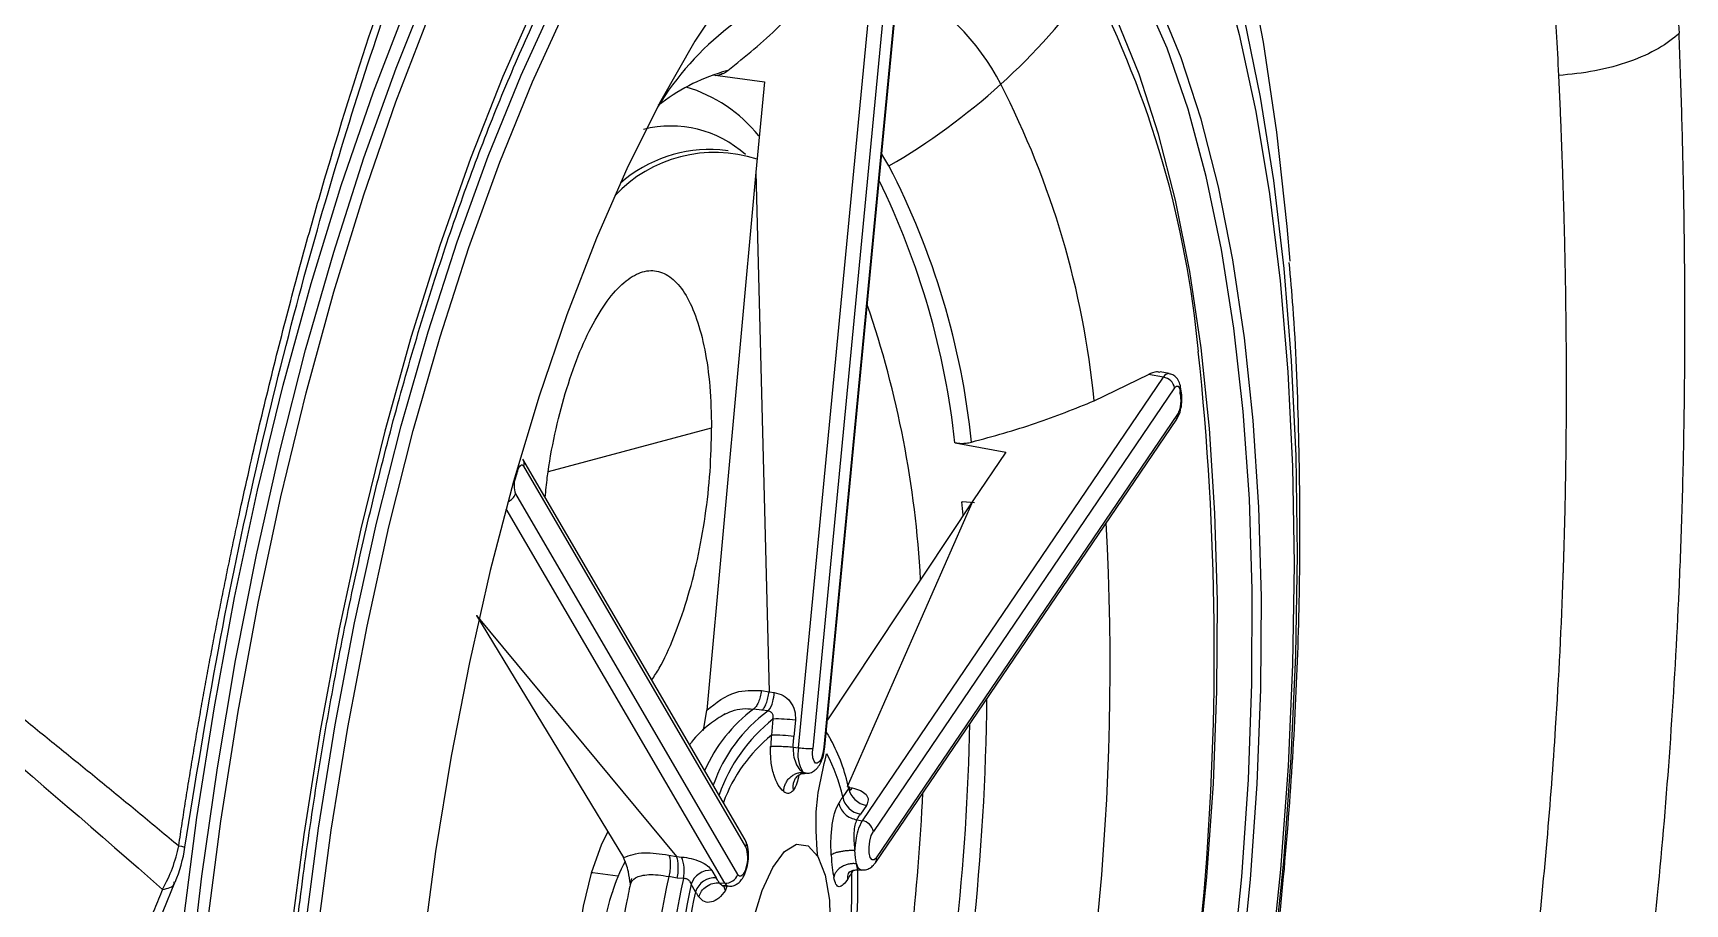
# Model space of a CAD drawing. Extents: x 525 to 613, y 487 to 635.
# Drawn here: x 536.536 to 539.407, y 550.895 to 552.408 of the extents above; entities that cross this region are included whole.
import ezdxf

# ---------------------------------------------------------------- set-up
doc = ezdxf.new("R2010")
doc.units = 0
doc.header["$MEASUREMENT"] = 0
doc.layers.add('1', color=4, linetype='Continuous')
doc.layers.add('STD TEST', color=3, linetype='Continuous')

# ---------------------------------------------------------------- blocks, each defined once
blk = doc.blocks.new('2023 VANGUARD')
at = {"layer": '1', "color": 3, "linetype": 'Continuous', "lineweight": 25}
for p, q in [((-31.0928, -41.5244), (-30.9554, -40.0927)), ((-30.931, -40.094), (-31.0683, -41.5258)), ((-31.0485, -41.5234), (-30.9111, -40.0916)), ((-31.0471, -41.5229), (-30.9098, -40.0912)), ((-31.2417, -40.3553), (-31.1523, -40.3678)), ((-31.237, -40.3568), (-31.2265, -40.354)), ((-31.2158, -40.3482), (-31.2251, -40.3505)), ((-31.1523, -40.3678), (-31.1674, -40.5248)), ((-31.2152, -40.4876), (-31.2298, -40.4858)), ((-30.9359, -40.5137), (-30.9484, -40.4933)), ((-31.1674, -40.5248), (-31.2525, -41.4593)), ((-31.1674, -40.5248), (-31.1443, -41.4272)), ((-30.9821, -41.6512), (-30.4585, -40.8807)), ((-30.579, -40.9217), (-30.4848, -40.8761)), ((-30.4585, -40.8807), (-30.4848, -40.8761)), ((-30.4491, -40.8745), (-30.4643, -40.8716)), ((-30.4393, -40.8993), (-30.9629, -41.6699)), ((-30.4271, -40.9121), (-30.4284, -40.9008)), ((-31.5278, -41.0444), (-31.2441, -40.9686)), ((-30.9594, -41.7242), (-30.4358, -40.9537)), ((-30.9575, -41.7155), (-30.4339, -40.945)), ((-30.8205, -40.9947), (-30.8212, -40.9946)), ((-30.8205, -40.9947), (-30.7328, -41.0109)), ((-31.1856, -41.6843), (-31.5719, -41.0231)), ((-30.7328, -41.0109), (-30.7902, -41.0954)), ((-31.5851, -41.0557), (-31.586, -41.0545)), ((-31.5826, -41.0426), (-31.5816, -41.044)), ((-31.1844, -41.6965), (-31.5706, -41.0354)), ((-31.585, -41.0834), (-31.1988, -41.7445)), ((-31.2213, -41.7596), (-31.6012, -41.1093)), ((-30.7902, -41.0954), (-31.0427, -41.4761)), ((-30.7902, -41.0954), (-31.0086, -41.5926)), ((-30.809, -41.0971), (-30.8083, -41.0972)), ((-30.8068, -41.1204), (-30.809, -41.0971)), ((-30.7873, -41.0991), (-30.8083, -41.0972)), ((-31.653, -41.2945), (-31.6529, -41.2946)), ((-31.6529, -41.2946), (-31.3053, -41.7136)), ((-31.6529, -41.2946), (-31.3973, -41.7153)), ((-31.1575, -41.4251), (-31.1443, -41.4272)), ((-31.1443, -41.4272), (-31.1351, -41.4285)), ((-31.2583, -41.4944), (-31.2525, -41.4593)), ((-31.1567, -41.4594), (-31.1714, -41.4573)), ((-31.146, -41.4606), (-31.1567, -41.4594)), ((-31.1374, -41.4746), (-31.1401, -41.5028)), ((-31.0983, -41.4768), (-31.101, -41.505)), ((-31.1024, -41.5232), (-31.0928, -41.5244)), ((-31.0798, -41.5689), (-31.0851, -41.5673)), ((-31.0058, -41.5947), (-31.0161, -41.6098)), ((-31.0048, -41.5933), (-30.9996, -41.5942)), ((-30.975, -41.6246), (-30.9853, -41.6397)), ((-30.9917, -41.6496), (-30.9821, -41.6512)), ((-31.3186, -41.711), (-31.3053, -41.7136)), ((-31.3053, -41.7136), (-31.2961, -41.7143)), ((-30.9941, -41.7155), (-30.9951, -41.7026)), ((-30.9923, -41.7262), (-30.9941, -41.7155)), ((-31.4505, -41.742), (-31.4534, -41.7419)), ((-31.4068, -41.7476), (-31.4505, -41.742)), ((-31.2437, -41.7375), (-31.2361, -41.7505)), ((-31.0004, -41.742), (-31.0005, -41.7382)), ((-31.0004, -41.742), (-30.9972, -41.7373)), ((-30.9938, -41.7363), (-30.9831, -41.737)), ((-32.3208, -42.1117), (-32.1768, -41.7588)), ((-31.3854, -41.7618), (-31.3855, -41.7622)), ((-31.3038, -41.7508), (-31.3186, -41.7481)), ((-31.2931, -41.7516), (-31.3038, -41.7508)), ((-31.2721, -41.7746), (-31.2797, -41.7616)), ((-31.2309, -41.7589), (-31.2213, -41.7596)), ((-31.2249, -41.7641), (-31.2145, -41.7649)), ((-31.2202, -41.7724), (-31.2169, -41.7647))]:
    blk.add_line(p, q, dxfattribs=at)
at = {"layer": '1', "color": 3, "linetype": 'Continuous', "lineweight": 25, "flags": 128}
for points in [[(-32.1425, -43.3521), (-32.1618, -43.1934), (-32.1759, -43.0276), (-32.1849, -42.8556), (-32.1887, -42.6784), (-32.1873, -42.4969), (-32.1807, -42.3121), (-32.1688, -42.1249), (-32.1519, -41.9364), (-32.1299, -41.7476), (-32.103, -41.5594), (-32.0714, -41.373), (-32.0351, -41.1891), (-31.9945, -41.009), (-31.9496, -40.8334), (-31.9008, -40.6634), (-31.8483, -40.4999), (-31.7924, -40.3437), (-31.7334, -40.1957)], [(-32.1637, -41.8394), (-32.1385, -41.6458), (-32.1083, -41.4535), (-32.0731, -41.2635), (-32.0333, -41.0769), (-31.9889, -40.8948), (-31.9403, -40.7181), (-31.8877, -40.5479), (-31.8314, -40.3851), (-31.7718, -40.2305), (-31.7091, -40.0852), (-31.6438, -39.9498), (-31.5761, -39.8252), (-31.5065, -39.7121), (-31.4353, -39.611), (-31.363, -39.5225), (-31.2899, -39.4472), (-31.2165, -39.3855), (-31.1431, -39.3376), (-31.0703, -39.3039), (-30.9983, -39.2846), (-30.9276, -39.2797)], [(-32.122, -41.8439), (-32.0971, -41.6521), (-32.0671, -41.4615), (-32.0323, -41.2732), (-31.9927, -41.0883), (-31.9488, -40.9078), (-31.9006, -40.7327), (-31.8485, -40.564), (-31.7927, -40.4026), (-31.7336, -40.2495), (-31.6715, -40.1055), (-31.6067, -39.9713), (-31.5396, -39.8478), (-31.4706, -39.7357), (-31.4001, -39.6355), (-31.3284, -39.5478), (-31.256, -39.4732), (-31.1833, -39.412), (-31.1106, -39.3646), (-31.0384, -39.3312), (-30.9671, -39.312), (-30.897, -39.3072)], [(-31.5478, -40.2244), (-31.6069, -40.3583), (-31.6632, -40.501), (-31.7163, -40.6519), (-31.766, -40.8099), (-31.8119, -40.9743), (-31.8538, -41.144), (-31.8914, -41.318), (-31.9245, -41.4953), (-31.9529, -41.6749), (-31.9764, -41.8558)], [(-30.5368, -39.5563), (-30.5248, -39.5753), (-30.474, -39.6671), (-30.4273, -39.7713), (-30.3848, -39.8872), (-30.3469, -40.0143), (-30.3137, -40.1518), (-30.2855, -40.2989), (-30.2623, -40.4548), (-30.2444, -40.6187), (-30.2393, -40.6789)], [(-31.9511, -41.8452), (-31.9272, -41.6643), (-31.8983, -41.4848), (-31.8646, -41.3077), (-31.8263, -41.1342), (-31.7837, -40.9653), (-31.7369, -40.8021), (-31.6864, -40.6455), (-31.6324, -40.4965), (-31.5753, -40.3561), (-31.5153, -40.225), (-31.453, -40.1042), (-31.3885, -39.9943), (-31.3224, -39.8961), (-31.2551, -39.81), (-31.1869, -39.7367), (-31.1212, -39.6789)], [(-30.6128, -39.6911), (-30.5905, -39.7132), (-30.5369, -39.7779), (-30.4868, -39.8556), (-30.4405, -39.9458), (-30.3982, -40.0479), (-30.3603, -40.1614), (-30.3269, -40.2854), (-30.2983, -40.4193), (-30.2746, -40.5622), (-30.256, -40.7132), (-30.2426, -40.8715), (-30.2345, -41.036), (-30.2317, -41.2057), (-30.2343, -41.3796), (-30.2422, -41.5567), (-30.2554, -41.7358), (-30.2738, -41.9158)], [(-31.929, -41.8476), (-31.9052, -41.6678), (-31.8764, -41.4894), (-31.8429, -41.3134), (-31.8049, -41.1409), (-31.7625, -40.9731), (-31.7161, -40.8108), (-31.6659, -40.6552), (-31.6122, -40.5071), (-31.5554, -40.3675), (-31.4958, -40.2373), (-31.4338, -40.1172), (-31.3697, -40.0079), (-31.304, -39.9103), (-31.2371, -39.8248), (-31.1872, -39.7698)], [(-30.2679, -41.9025), (-30.2497, -41.7215), (-30.2366, -41.5415), (-30.2286, -41.3635), (-30.2259, -41.1885), (-30.2284, -41.0176), (-30.2362, -40.8518), (-30.2492, -40.692), (-30.2672, -40.5392), (-30.2903, -40.3943), (-30.3182, -40.2581), (-30.3509, -40.1314), (-30.3881, -40.0149), (-30.4295, -39.9095), (-30.471, -39.8231)], [(-30.7975, -39.9256), (-30.8361, -39.9259), (-30.8978, -39.9381), (-30.9606, -39.9643), (-31.0239, -40.0045), (-31.0872, -40.0583), (-31.1502, -40.1253), (-31.2124, -40.2051), (-31.2733, -40.2971), (-31.3324, -40.4006), (-31.3895, -40.5149), (-31.4439, -40.6391), (-31.4955, -40.7724), (-31.5437, -40.9138), (-31.5882, -41.0622), (-31.6288, -41.2167), (-31.665, -41.3761), (-31.6968, -41.5392), (-31.7238, -41.7049), (-31.7458, -41.8719)], [(-30.3243, -41.9204), (-30.3074, -41.7531), (-30.2958, -41.5869), (-30.2895, -41.423), (-30.2885, -41.2624), (-30.293, -41.1064), (-30.3027, -40.9561), (-30.3178, -40.8125), (-30.338, -40.6768), (-30.3633, -40.5499), (-30.3933, -40.4326), (-30.428, -40.3259), (-30.4671, -40.2305), (-30.5103, -40.1471), (-30.5573, -40.0764), (-30.6076, -40.0187), (-30.6611, -39.9745), (-30.7173, -39.9442), (-30.757, -39.9316)], [(-30.3398, -41.9189), (-30.3227, -41.7488), (-30.311, -41.5799), (-30.3049, -41.4133), (-30.3044, -41.2504), (-30.3095, -41.0923), (-30.3202, -40.9403), (-30.3363, -40.7955), (-30.3578, -40.659), (-30.3845, -40.5319), (-30.4161, -40.415), (-30.4526, -40.3093), (-30.4935, -40.2156), (-30.5386, -40.1345), (-30.5875, -40.0668), (-30.6398, -40.0128), (-30.6953, -39.9731), (-30.7533, -39.9479), (-30.8136, -39.9374)], [(-30.7483, -43.239), (-30.695, -43.1176), (-30.6447, -42.9873), (-30.5975, -42.8491), (-30.554, -42.704), (-30.5143, -42.5531), (-30.4789, -42.3973), (-30.4478, -42.2379), (-30.4215, -42.0759), (-30.3999, -41.9126), (-30.3834, -41.7492), (-30.372, -41.5867), (-30.3658, -41.4264), (-30.3649, -41.2695), (-30.3692, -41.117), (-30.3787, -40.97), (-30.3934, -40.8297), (-30.4132, -40.697), (-30.4379, -40.5729), (-30.4672, -40.4583), (-30.5012, -40.354), (-30.5393, -40.2607)], [(-30.4393, -40.8993), (-30.4378, -40.8975), (-30.4363, -40.8964), (-30.4348, -40.8961), (-30.4334, -40.8966), (-30.4321, -40.8978), (-30.4311, -40.8998), (-30.4303, -40.9024), (-30.4297, -40.9056)], [(-31.5816, -41.044), (-31.5804, -41.0407), (-31.5791, -41.0378), (-31.5776, -41.0356), (-31.5761, -41.034), (-31.5746, -41.0332), (-31.5732, -41.0331), (-31.5718, -41.0339), (-31.5706, -41.0354)], [(-31.0455, -41.4971), (-31.0415, -41.5028), (-31.0367, -41.5106)], [(-31.0511, -41.5371), (-31.0538, -41.5441), (-31.057, -41.5491), (-31.0604, -41.5515), (-31.0635, -41.551), (-31.0661, -41.5477), (-31.0679, -41.542), (-31.0686, -41.5344), (-31.0683, -41.5258)], [(-31.0485, -41.5234), (-31.0475, -41.5232), (-31.0471, -41.5229)], [(-31.4244, -41.6703), (-31.4352, -41.6921), (-31.4535, -41.7423), (-31.4675, -41.7999), (-31.4763, -41.8609), (-31.4792, -41.9211), (-31.476, -41.9766), (-31.467, -42.0235), (-31.4528, -42.0586), (-31.4438, -42.0712)], [(-30.9575, -41.7155), (-30.9615, -41.7194), (-30.9653, -41.7191), (-30.9683, -41.7149), (-30.9701, -41.7073), (-30.9704, -41.6974), (-30.9691, -41.6869), (-30.9665, -41.6772), (-30.9629, -41.6699)], [(-31.1636, -42.0595), (-31.1763, -42.0271), (-31.1838, -41.9833), (-31.1854, -41.9317), (-31.181, -41.8764), (-31.1711, -41.8218), (-31.1563, -41.7726), (-31.1378, -41.7325), (-31.1173, -41.7049), (-31.0963, -41.692), (-31.0765, -41.6948), (-31.0596, -41.7132)], [(-31.0596, -41.7132), (-31.0469, -41.7456), (-31.0394, -41.7894), (-31.0378, -41.841), (-31.0422, -41.8963), (-31.0521, -41.9508), (-31.0669, -42.0001), (-31.0853, -42.0402), (-31.1059, -42.0678), (-31.1269, -42.0807), (-31.1466, -42.0778), (-31.1636, -42.0595)], [(-31.1843, -41.733), (-31.1858, -41.7375), (-31.1876, -41.7412), (-31.1895, -41.7442), (-31.1915, -41.7463), (-31.1935, -41.7474), (-31.1954, -41.7475), (-31.1972, -41.7465), (-31.1988, -41.7445)]]:
    blk.add_lwpolyline(points, dxfattribs=at)
at = {"layer": '1', "color": 3, "linetype": 'Continuous', "lineweight": 25}
for centre, radius, start, end in [((-30.8877, -40.6895), 0.5294, 107.7814, 148.336), ((-31.0869, -40.5459), 0.3867, 26.7461, 64.4174), ((-31.4773, -39.5569), 1.0979, 312.0771, 324.4512), ((-32.1442, -40.9952), 1.7533, 5.2083, 27.1445), ((-31.1289, -40.6712), 0.3348, 106.697, 128.3745), ((-31.3625, -40.6236), 0.2579, 38.9394, 73.2827), ((-31.5146, -39.5168), 1.1527, 300.1375, 312.1159), ((-32.0991, -41.0722), 1.5275, 5.6543, 27.2872), ((-31.3147, -40.6378), 0.1934, 47.9814, 104.2722), ((-31.2384, -40.7288), 0.2386, 72.1182, 136.8713), ((-31.2466, -40.7232), 0.238, 85.9467, 130.9348), ((-32.1336, -41.1337), 1.3487, 5.966, 27.3678), ((-32.1869, -41.142), 1.3736, 6.1624, 26.0454), ((-32.6449, -41.3265), 1.7665, 3.0615, 18.8831), ((-35.277, -41.3573), 4.9066, 344.1196, 6.0989), ((-30.4493, -40.8844), 0.00993, 88.3525, 157.8831), ((-30.4623, -40.9038), 0.0234, 10.9204, 80.7826), ((-30.4351, -40.9015), 0.00674, 323.2779, 5.6928), ((-33.6793, -41.2976), 3.2731, 6.6842, 6.8795), ((-30.4585, -40.9293), 0.0292, 327.6476, 344.5376), ((-30.4816, -40.9218), 0.0535, 343.4036, 5.5893), ((-30.4337, -40.9127), 0.00663, 322.8882, 5.3588), ((-30.4463, -40.9468), 0.0125, 326.4406, 8.2555), ((-31.5853, -41.0306), 0.0154, 342.1176, 29.4327), ((-27.5128, -42.2716), 4.2499, 163.2116, 163.376), ((-31.6058, -41.0765), 0.0219, 291.4941, 341.8019), ((-31.5459, -41.0694), 0.0416, 160.751, 199.6013), ((-35.0537, -41.3823), 4.5023, 345.3653, 3.1641), ((-31.2309, -41.4204), 0.0961, 345.5808, 355.1677), ((-31.168, -41.4393), 0.0306, 315.9679, 350.6064), ((-34.9232, -41.397), 4.1579, 348.1373, 359.4234), ((-31.0076, -41.6745), 0.272, 127.0171, 155.9586), ((-30.9884, -41.6765), 0.2673, 126.126, 160.9702), ((-30.9539, -41.7046), 0.2942, 128.5849, 160.4637), ((-31.1304, -41.7001), 0.2256, 81.8327, 91.792), ((-34.9386, -41.3948), 4.1445, 348.5949, 358.7901), ((-30.9664, -41.7152), 0.2744, 129.2844, 159.5681), ((-31.1331, -41.7283), 0.2256, 81.8328, 91.7918), ((-31.3033, -41.6561), 0.3037, 11.6761, 28.6421), ((-31.0373, -41.5366), 0.0568, 167.5586, 212.7295), ((-31.0727, -41.3848), 0.141, 261.8327, 271.792), ((-31.1204, -41.5167), 0.0722, 343.5965, 354.668), ((-31.2879, -41.6688), 0.2781, 12.2531, 28.7493), ((-30.969, -41.5876), 0.0375, 190.9204, 260.7826), ((-31.0098, -41.5885), 0.0117, 299.53, 330.9112), ((-30.9793, -41.6027), 0.0375, 190.9204, 260.7826), ((-34.6703, -41.4291), 3.7973, 349.6232, 357.3777), ((-30.9262, -41.6867), 0.0662, 147.6476, 164.5376), ((-30.9859, -41.6743), 0.0234, 10.9204, 80.7826), ((-31.199, -41.6918), 0.0154, 342.1175, 29.4386), ((-30.8689, -41.7045), 0.1262, 163.6655, 179.1187), ((-32.4066, -41.6605), 0.25, 337.0503, 351.5171), ((-31.3546, -41.7377), 0.063, 347.2906, 21.8129), ((-31.236, -41.7149), 0.0548, 340.6857, 19.589), ((-30.9699, -41.7173), 0.0125, 326.4182, 8.256), ((-31.1779, -41.8431), 0.2481, 150.8528, 164.3664), ((-31.246, -41.7728), 0.0355, 86.2133, 161.5463), ((-32.0625, -41.7646), 1.0623, 347.8204, 1.2189), ((-32.1288, -41.756), 1.1391, 347.546, 0.9785), ((-30.9795, -41.7247), 0.0129, 186.7848, 253.8526), ((-30.1833, -42.005), 1.164, 167.2462, 181.7931), ((-30.1577, -42.0083), 1.1641, 167.2581, 181.7812), ((-30.1715, -42.0066), 1.1349, 167.5318, 181.5074), ((-31.2384, -41.7858), 0.0355, 86.2133, 161.5449), ((-31.2198, -41.7375), 0.0222, 266.2133, 341.5463), ((-31.213, -41.756), 0.00904, 203.9625, 260.2069), ((-31.0994, -41.8875), 0.3364, 160.6857, 199.589), ((-30.2337, -41.9987), 1.0623, 167.8204, 181.2189)]:
    blk.add_arc(centre, radius, start, end, dxfattribs=at)
for points, knots in [([(-32.1701, -41.6946), (-32.1682, -41.6816), (-32.1643, -41.6556), (-32.1582, -41.6167), (-32.152, -41.578), (-32.1456, -41.5393), (-32.1391, -41.5007), (-32.1324, -41.4623), (-32.1255, -41.4239), (-32.1186, -41.3857), (-32.1114, -41.3475), (-32.1041, -41.3095), (-32.0966, -41.2715), (-32.089, -41.2337), (-32.0813, -41.196), (-32.0734, -41.1583), (-32.0579, -41.0864), (-32.034, -40.9807), (-32.0003, -40.8423), (-31.9645, -40.7052), (-31.914, -40.5246), (-31.8461, -40.304), (-31.7578, -40.0505), (-31.6638, -39.8098), (-31.5643, -39.5827), (-31.4602, -39.3706), (-31.3523, -39.1751), (-31.242, -38.9983), (-31.1297, -38.8405), (-31.0161, -38.7028), (-30.8646, -38.5477), (-30.714, -38.4366), (-30.5681, -38.3724), (-30.426, -38.3392), (-30.2907, -38.3537), (-30.1652, -38.4152), (-30.0466, -38.5075), (-29.9394, -38.6456), (-29.8456, -38.826), (-29.782, -38.9819), (-29.7259, -39.1568), (-29.6854, -39.3173), (-29.6569, -39.4545), (-29.6373, -39.5618), (-29.6197, -39.6733), (-29.6068, -39.7692), (-29.5974, -39.8477), (-29.5909, -39.9073), (-29.5849, -39.9678), (-29.5794, -40.0291), (-29.5744, -40.0913), (-29.57, -40.1543), (-29.566, -40.2181), (-29.5637, -40.2612), (-29.5626, -40.2829)], [0, 0, 0, 0, 0.0042013, 0.0083958, 0.0125837, 0.0167656, 0.0209417, 0.0251125, 0.0292784, 0.0334397, 0.0375969, 0.0417503, 0.0459003, 0.0500474, 0.0541918, 0.0583341, 0.0624746, 0.0779982, 0.0935432, 0.1091304, 0.1247805, 0.1561197, 0.1874109, 0.2185779, 0.2496827, 0.2810664, 0.3123687, 0.3435434, 0.374616, 0.405988, 0.4373286, 0.4995332, 0.5308949, 0.5622554, 0.6244794, 0.6558329, 0.6872027, 0.7494334, 0.7807738, 0.8121505, 0.8432804, 0.8744339, 0.8900595, 0.9057503, 0.9214823, 0.9371843, 0.9450262, 0.9528641, 0.9607015, 0.9685418, 0.9763884, 0.9842446, 0.992114, 1, 1, 1, 1]), ([(-30.7216, -38.5551), (-30.719, -38.5539), (-30.6816, -38.5371), (-30.6128, -38.5259), (-30.5154, -38.5231), (-30.4335, -38.5424), (-30.3641, -38.5733), (-30.3064, -38.6098), (-30.2516, -38.6557), (-30.1994, -38.7109), (-30.1494, -38.7754), (-30.1051, -38.8446), (-30.0657, -38.9166), (-30.04, -38.9704), (-30.0224, -39.0103), (-30.0131, -39.0324), (-30.0037, -39.0554), (-29.9943, -39.0792), (-29.985, -39.1041), (-29.9745, -39.1329), (-29.9639, -39.1635), (-29.9525, -39.1981), (-29.9407, -39.2358), (-29.9271, -39.282), (-29.9118, -39.3375), (-29.8953, -39.4029), (-29.8733, -39.4987), (-29.8495, -39.6195), (-29.8271, -39.7583), (-29.8084, -39.899), (-29.7929, -40.0455), (-29.7802, -40.2013), (-29.7747, -40.3058), (-29.7721, -40.3564)], [0, 0, 0, 0, 0.005085, 0.071912, 0.136903, 0.203897, 0.246838, 0.291161, 0.33686, 0.378675, 0.422684, 0.468883, 0.502398, 0.538804, 0.548816, 0.559027, 0.569435, 0.58004, 0.590843, 0.601844, 0.617056, 0.629117, 0.644146, 0.66214, 0.683097, 0.707013, 0.733883, 0.784622, 0.828948, 0.866877, 0.914039, 0.958411, 1, 1, 1, 1]), ([(-32.1594, -41.6973), (-32.1409, -41.5826), (-32.1053, -41.3612), (-32.0388, -41.0465), (-31.9682, -40.76), (-31.8946, -40.5013), (-31.8208, -40.2708), (-31.7488, -40.0683), (-31.6803, -39.8923), (-31.6103, -39.7268), (-31.541, -39.576), (-31.4752, -39.4441), (-31.4221, -39.345), (-31.3814, -39.2728), (-31.3482, -39.2163), (-31.3147, -39.1614), (-31.2766, -39.1015), (-31.2313, -39.034), (-31.1786, -38.9603), (-31.1169, -38.8806), (-31.0538, -38.8069), (-30.9944, -38.7446), (-30.9425, -38.6957), (-30.8918, -38.6531), (-30.8391, -38.6145), (-30.7847, -38.5808), (-30.7493, -38.5662), (-30.7313, -38.5588)], [0, 0, 0, 0, 0.073011, 0.140875, 0.204201, 0.263392, 0.318042, 0.367726, 0.412741, 0.45326, 0.500451, 0.539697, 0.570633, 0.593358, 0.610381, 0.628226, 0.651204, 0.676179, 0.706322, 0.742614, 0.784082, 0.817627, 0.849415, 0.879535, 0.912754, 0.955457, 1, 1, 1, 1]), ([(-31.9674, -41.856), (-31.9638, -41.8263), (-31.9535, -41.7401), (-31.9329, -41.5978), (-31.9045, -41.4302), (-31.8719, -41.2651), (-31.8354, -41.1033), (-31.7952, -40.9456), (-31.7515, -40.793), (-31.7046, -40.6462), (-31.6547, -40.5061), (-31.6021, -40.3734), (-31.5471, -40.2488), (-31.4901, -40.1331), (-31.4314, -40.0268), (-31.3713, -39.9305), (-31.3104, -39.8447), (-31.249, -39.7699), (-31.1875, -39.7065), (-31.1264, -39.6545), (-31.0663, -39.6145), (-31.0096, -39.5863), (-30.9741, -39.5771), (-30.9575, -39.5728)], [0, 0, 0, 0, 0.025894, 0.07514, 0.124393, 0.173641, 0.222879, 0.272105, 0.321313, 0.3705, 0.419659, 0.468784, 0.517866, 0.566897, 0.615866, 0.664762, 0.713573, 0.762294, 0.810931, 0.859518, 0.908116, 0.956871, 1, 1, 1, 1]), ([(-31.2158, -40.3482), (-31.1854, -40.3235), (-31.1251, -40.2747), (-31.0744, -40.215), (-31.0493, -40.1854)], [0, 0, 0, 0, 0.504755, 1, 1, 1, 1]), ([(-29.9384, -43.5941), (-29.9354, -43.5825), (-29.9293, -43.5594), (-29.9203, -43.5245), (-29.9113, -43.4895), (-29.9024, -43.4544), (-29.8935, -43.4191), (-29.8846, -43.3838), (-29.8759, -43.3483), (-29.8671, -43.3127), (-29.8523, -43.2512), (-29.8239, -43.1313), (-29.7834, -42.9503), (-29.7231, -42.6558), (-29.6653, -42.3212), (-29.6223, -41.9962), (-29.5952, -41.7402), (-29.576, -41.5068), (-29.5637, -41.2905), (-29.5569, -41.1102), (-29.5539, -40.98), (-29.5526, -40.861), (-29.5524, -40.7682), (-29.5528, -40.6877), (-29.5536, -40.6191), (-29.5547, -40.5509), (-29.5562, -40.4831), (-29.558, -40.4159), (-29.5601, -40.349), (-29.5618, -40.3049), (-29.5626, -40.2829)], [0, 0, 0, 0, 0.011183, 0.022358, 0.033525, 0.044686, 0.055842, 0.066993, 0.078141, 0.089287, 0.100432, 0.135623, 0.200594, 0.266002, 0.400926, 0.495861, 0.550281, 0.624842, 0.700647, 0.741565, 0.786102, 0.81807, 0.850019, 0.871373, 0.892739, 0.914122, 0.935533, 0.956978, 0.978464, 1, 1, 1, 1]), ([(-29.5626, -40.2829), (-29.5719, -40.2921), (-29.584, -40.3012), (-29.613, -40.318), (-29.63, -40.3257), (-29.6675, -40.3389), (-29.6879, -40.3443), (-29.7298, -40.3524), (-29.7512, -40.355), (-29.7721, -40.3564)], [0, 0, 0, 0, 0.25, 0.25, 0.5, 0.5, 0.75, 0.75, 1, 1, 1, 1]), ([(-31.2297, -40.3545), (-31.2278, -40.3541), (-31.2228, -40.3529), (-31.2185, -40.35), (-31.2158, -40.3482)], [0, 0, 0, 0, 0.3847796, 1, 1, 1, 1]), ([(-29.7721, -40.3564), (-29.7716, -40.3674), (-29.7706, -40.3893), (-29.7692, -40.4219), (-29.7679, -40.454), (-29.7667, -40.4855), (-29.7656, -40.5164), (-29.7646, -40.5467), (-29.7637, -40.5765), (-29.7628, -40.6057), (-29.7621, -40.6342), (-29.7615, -40.6622), (-29.7609, -40.6896), (-29.7604, -40.7163), (-29.76, -40.7424), (-29.7597, -40.7679), (-29.7594, -40.7927), (-29.7592, -40.8169), (-29.759, -40.8405), (-29.7589, -40.8634), (-29.7589, -40.8856), (-29.7589, -40.9072), (-29.7589, -40.9281), (-29.759, -40.9484), (-29.7591, -40.9679), (-29.7593, -40.9868), (-29.7595, -41.0051), (-29.7597, -41.0226), (-29.7599, -41.0394), (-29.7602, -41.0556), (-29.7605, -41.071), (-29.7607, -41.0858), (-29.761, -41.0999), (-29.7613, -41.1132), (-29.7616, -41.1258), (-29.7619, -41.1378), (-29.7622, -41.149), (-29.7625, -41.1595), (-29.7628, -41.1693), (-29.763, -41.1784), (-29.7633, -41.1867), (-29.7635, -41.1944), (-29.7637, -41.2013), (-29.7639, -41.2074), (-29.7641, -41.2129), (-29.7643, -41.2176), (-29.7644, -41.2216), (-29.7676, -41.3116), (-29.7752, -41.4659), (-29.7922, -41.6904), (-29.8139, -41.9104), (-29.8351, -42.0779), (-29.851, -42.1885), (-29.857, -42.2294), (-29.8635, -42.2718), (-29.8704, -42.3158), (-29.8779, -42.3613), (-29.8858, -42.4084), (-29.8942, -42.4571), (-29.9032, -42.5073), (-29.9128, -42.559), (-29.9229, -42.6123), (-29.9336, -42.6671), (-29.945, -42.7233), (-29.9569, -42.7807), (-29.9695, -42.8394), (-29.9826, -42.8993), (-29.9964, -42.9603), (-30.0108, -43.0225), (-30.0258, -43.0858), (-30.0414, -43.1502), (-30.0577, -43.2156), (-30.0745, -43.2821), (-30.092, -43.3496), (-30.11, -43.4181), (-30.1223, -43.4638), (-30.1285, -43.4868)], [0, 0, 0, 0, 0.01148, 0.0227094, 0.0336905, 0.0444253, 0.0549157, 0.0651635, 0.0751703, 0.0849377, 0.0944671, 0.1037597, 0.1128167, 0.1216391, 0.1302279, 0.138584, 0.1467081, 0.1546009, 0.162263, 0.1696949, 0.1768972, 0.1838701, 0.190614, 0.1971292, 0.2034159, 0.2094742, 0.2153044, 0.2209065, 0.2262805, 0.2314265, 0.2363444, 0.2410343, 0.245496, 0.2497296, 0.2537349, 0.2575121, 0.2610608, 0.264381, 0.2674726, 0.2703353, 0.2729691, 0.2753738, 0.2775493, 0.2794955, 0.2812122, 0.2826994, 0.2839569, 0.2849848, 0.3675931, 0.4281983, 0.492971, 0.57053, 0.5826463, 0.5952569, 0.6083643, 0.6219715, 0.636082, 0.6507, 0.6658303, 0.6814784, 0.697655, 0.7143699, 0.7316084, 0.7493511, 0.7675702, 0.7862553, 0.8054102, 0.8250393, 0.8451482, 0.8657431, 0.8868314, 0.9084213, 0.9305221, 0.9531444, 0.9762994, 1, 1, 1, 1]), ([(-30.2669, -41.9113), (-30.2628, -41.874), (-30.251, -41.7682), (-30.2364, -41.5932), (-30.2251, -41.3863), (-30.2204, -41.1783), (-30.223, -40.9688), (-30.2293, -40.8027), (-30.2378, -40.7075), (-30.2401, -40.6816)], [0, 0, 0, 0, 0.089725, 0.254748, 0.420823, 0.588842, 0.759765, 0.934674, 1, 1, 1, 1]), ([(-31.5332, -41.0892), (-31.5321, -41.0778), (-31.5286, -41.0409), (-31.517, -40.9792), (-31.4989, -40.9075), (-31.4764, -40.8422), (-31.4505, -40.7859), (-31.4222, -40.7417), (-31.3929, -40.7113), (-31.3638, -40.6952), (-31.336, -40.6946), (-31.3103, -40.7086), (-31.2878, -40.7366), (-31.2692, -40.7782), (-31.2552, -40.8319), (-31.2459, -40.8956), (-31.2447, -40.9443), (-31.2441, -40.9686)], [0, 0, 0, 0, 0.030827, 0.099625, 0.168259, 0.238086, 0.308157, 0.378216, 0.448097, 0.51688, 0.585681, 0.653968, 0.722429, 0.790744, 0.85974, 0.929883, 1, 1, 1, 1]), ([(-30.4644, -40.8724), (-30.4665, -40.8719), (-30.4726, -40.8704), (-30.4799, -40.8738), (-30.4848, -40.8761)], [0, 0, 0, 0, 0.332088, 1, 1, 1, 1]), ([(-30.4284, -40.9008), (-30.429, -40.8973), (-30.4303, -40.8905), (-30.4352, -40.8821), (-30.4419, -40.8764), (-30.4468, -40.8753), (-30.449, -40.8748)], [0, 0, 0, 0, 0.302464, 0.592773, 0.824093, 1, 1, 1, 1]), ([(-30.4358, -40.9537), (-30.4341, -40.9507), (-30.4304, -40.9441), (-30.4273, -40.9314), (-30.4264, -40.9199), (-30.427, -40.9136), (-30.4271, -40.9117)], [0, 0, 0, 0, 0.255108, 0.555265, 0.86715, 1, 1, 1, 1]), ([(-30.7922, -40.9935), (-30.7546, -40.9832), (-30.6801, -40.9627), (-30.6125, -40.9353), (-30.579, -40.9217)], [0, 0, 0, 0, 0.5047056, 1, 1, 1, 1]), ([(-31.3479, -41.4064), (-31.3436, -41.4), (-31.3299, -41.3797), (-31.3091, -41.3331), (-31.2866, -41.2694), (-31.268, -41.198), (-31.2544, -41.1221), (-31.2456, -41.0441), (-31.2446, -40.9938), (-31.2441, -40.9686)], [0, 0, 0, 0, 0.072082, 0.225496, 0.379194, 0.533249, 0.687503, 0.843526, 1, 1, 1, 1]), ([(-30.8205, -40.9947), (-30.817, -40.9951), (-30.811, -40.9959), (-30.8012, -40.9954), (-30.7954, -40.9942), (-30.7922, -40.9935)], [0, 0, 0, 0, 0.374289, 0.655892, 1, 1, 1, 1]), ([(-32.8137, -41.1804), (-32.8022, -41.1893), (-32.7793, -41.2069), (-32.7448, -41.2336), (-32.7102, -41.2605), (-32.6756, -41.2874), (-32.641, -41.3146), (-32.6063, -41.3418), (-32.5717, -41.3692), (-32.537, -41.3967), (-32.492, -41.4325), (-32.4365, -41.4769), (-32.3703, -41.5304), (-32.3039, -41.5844), (-32.2373, -41.639), (-32.1925, -41.6761), (-32.1701, -41.6946)], [0, 0, 0, 0, 0.056929, 0.113515, 0.169757, 0.225655, 0.281209, 0.336418, 0.391284, 0.445805, 0.499982, 0.60194, 0.702919, 0.802922, 0.901949, 1, 1, 1, 1]), ([(-31.2525, -41.4593), (-31.2365, -41.4464), (-31.2081, -41.4236), (-31.1728, -41.4247), (-31.1575, -41.4251)], [0, 0, 0, 0, 0.564499, 1, 1, 1, 1]), ([(-31.1575, -41.4251), (-31.158, -41.4288), (-31.1591, -41.4361), (-31.1625, -41.4457), (-31.1667, -41.4536), (-31.1699, -41.456), (-31.1714, -41.4573)], [0, 0, 0, 0, 0.249316, 0.5, 0.750684, 1, 1, 1, 1]), ([(-31.1351, -41.4285), (-31.1298, -41.4298), (-31.1192, -41.4323), (-31.1066, -41.4439), (-31.0985, -41.4595), (-31.0984, -41.471), (-31.0983, -41.4768)], [0, 0, 0, 0, 0.2481323, 0.4969588, 0.74659, 1, 1, 1, 1]), ([(-31.2232, -41.4675), (-31.2185, -41.465), (-31.2081, -41.4596), (-31.1904, -41.4558), (-31.1778, -41.4568), (-31.1714, -41.4573)], [0, 0, 0, 0, 0.294906, 0.643101, 1, 1, 1, 1]), ([(-31.2204, -41.4656), (-31.2296, -41.4714), (-31.2513, -41.4853), (-31.2712, -41.5036), (-31.281, -41.5176), (-31.2821, -41.5191)], [0, 0, 0, 0, 0.395481, 0.934581, 1, 1, 1, 1]), ([(-31.1374, -41.4746), (-31.1371, -41.4728), (-31.1367, -41.4702), (-31.1376, -41.4669), (-31.1386, -41.4648), (-31.1401, -41.4631), (-31.1418, -41.4618), (-31.1438, -41.4609), (-31.1453, -41.4607), (-31.146, -41.4606)], [0, 0, 0, 0, 0.285867, 0.417429, 0.542189, 0.661325, 0.776244, 0.888554, 1, 1, 1, 1]), ([(-31.1401, -41.5028), (-31.1404, -41.5064), (-31.141, -41.5129), (-31.1414, -41.5193), (-31.1415, -41.5222)], [0, 0, 0, 0, 0.560033, 1, 1, 1, 1]), ([(-31.1024, -41.5232), (-31.1022, -41.5198), (-31.1018, -41.5137), (-31.1013, -41.5076), (-31.101, -41.505)], [0, 0, 0, 0, 0.559995, 1, 1, 1, 1]), ([(-31.1188, -41.6005), (-31.1221, -41.5972), (-31.1286, -41.5906), (-31.1363, -41.5717), (-31.1416, -41.5486), (-31.1416, -41.531), (-31.1415, -41.5222)], [0, 0, 0, 0, 0.2426001, 0.4901133, 0.742598, 1, 1, 1, 1]), ([(-31.1415, -41.5222), (-31.1397, -41.522), (-31.136, -41.5217), (-31.1259, -41.5218), (-31.114, -41.5223), (-31.1062, -41.5229), (-31.1024, -41.5232)], [0, 0, 0, 0, 0.24087, 0.5, 0.75913, 1, 1, 1, 1]), ([(-31.1024, -41.5232), (-31.1023, -41.5279), (-31.1021, -41.5378), (-31.0979, -41.5521), (-31.0917, -41.5626), (-31.0869, -41.566), (-31.0851, -41.5673)], [0, 0, 0, 0, 0.234981, 0.49094, 0.806404, 1, 1, 1, 1]), ([(-31.0793, -41.5684), (-31.0777, -41.5685), (-31.0733, -41.5688), (-31.0668, -41.5656), (-31.0603, -41.5601), (-31.0543, -41.5513), (-31.0494, -41.5388), (-31.0479, -41.528), (-31.0471, -41.5229)], [0, 0, 0, 0, 0.07659, 0.210652, 0.345648, 0.514482, 0.771449, 1, 1, 1, 1]), ([(-31.0596, -41.7132), (-31.0618, -41.6838), (-31.0662, -41.625), (-31.0514, -41.565), (-31.0441, -41.5351)], [0, 0, 0, 0, 0.5, 1, 1, 1, 1]), ([(-31.1188, -41.6005), (-31.1187, -41.5985), (-31.1184, -41.5944), (-31.1163, -41.5881), (-31.1131, -41.582), (-31.1085, -41.5765), (-31.103, -41.5721), (-31.097, -41.5691), (-31.0909, -41.5674), (-31.087, -41.5674), (-31.0851, -41.5673)], [0, 0, 0, 0, 0.1148993, 0.238038, 0.3673551, 0.4999983, 0.6326417, 0.7619595, 0.8850994, 1, 1, 1, 1]), ([(-31.0965, -41.575), (-31.0941, -41.573), (-31.0896, -41.5692), (-31.0832, -41.569), (-31.0801, -41.5689)], [0, 0, 0, 0, 0.519574, 1, 1, 1, 1]), ([(-31.1188, -41.6005), (-31.1158, -41.6022), (-31.1096, -41.6054), (-31.1046, -41.6008), (-31.1021, -41.5985)], [0, 0, 0, 0, 0.500604, 1, 1, 1, 1]), ([(-31.0963, -41.5748), (-31.0964, -41.575), (-31.0982, -41.5766), (-31.1003, -41.5805), (-31.1024, -41.5864), (-31.103, -41.5925), (-31.1024, -41.5966), (-31.1021, -41.5985)], [0, 0, 0, 0, 0.025596, 0.284093, 0.536108, 0.776083, 1, 1, 1, 1]), ([(-31.0923, -41.5722), (-31.0934, -41.5771), (-31.0959, -41.5885), (-31.0998, -41.5948), (-31.1021, -41.5985)], [0, 0, 0, 0, 0.4269458, 1, 1, 1, 1]), ([(-31.0058, -41.5947), (-31.0053, -41.5943), (-31.0045, -41.5938), (-31.0047, -41.5928), (-31.0053, -41.5923), (-31.0055, -41.592)], [0, 0, 0, 0, 0.527247, 0.769896, 1, 1, 1, 1]), ([(-31.0042, -41.5986), (-31.0041, -41.5984), (-31.0036, -41.5977), (-31.0044, -41.5948), (-31.005, -41.5926)], [0, 0, 0, 0, 0.236015, 1, 1, 1, 1]), ([(-30.9996, -41.5942), (-30.9945, -41.5955), (-30.9844, -41.598), (-30.9747, -41.6057), (-30.9706, -41.615), (-30.9735, -41.6214), (-30.975, -41.6246)], [0, 0, 0, 0, 0.2481356, 0.4969606, 0.746591, 1, 1, 1, 1]), ([(-31.0363, -41.7111), (-31.0365, -41.7027), (-31.0371, -41.6858), (-31.035, -41.6605), (-31.0308, -41.6372), (-31.0255, -41.6261), (-31.0228, -41.6205)], [0, 0, 0, 0, 0.242602, 0.490116, 0.7426, 1, 1, 1, 1]), ([(-31.0161, -41.6098), (-31.0174, -41.6118), (-31.0197, -41.6154), (-31.0219, -41.6189), (-31.0228, -41.6205)], [0, 0, 0, 0, 0.560033, 1, 1, 1, 1]), ([(-31.0228, -41.6205), (-31.022, -41.6237), (-31.0204, -41.6305), (-31.0129, -41.6397), (-31.0028, -41.6468), (-30.9953, -41.6487), (-30.9917, -41.6496)], [0, 0, 0, 0, 0.24087, 0.5, 0.75913, 1, 1, 1, 1]), ([(-30.9917, -41.6496), (-30.993, -41.6525), (-30.9956, -41.6587), (-30.9972, -41.6731), (-30.9969, -41.6887), (-30.9956, -41.6987), (-30.9951, -41.7026)], [0, 0, 0, 0, 0.234984, 0.49094, 0.806437, 1, 1, 1, 1]), ([(-30.9917, -41.6496), (-30.9905, -41.6477), (-30.9885, -41.6444), (-30.9863, -41.6411), (-30.9853, -41.6397)], [0, 0, 0, 0, 0.559995, 1, 1, 1, 1]), ([(-31.2145, -41.7644), (-31.2133, -41.7646), (-31.2093, -41.7653), (-31.2027, -41.763), (-31.1957, -41.7584), (-31.1896, -41.751), (-31.1845, -41.7403), (-31.1807, -41.7253), (-31.1794, -41.7087), (-31.1808, -41.6948), (-31.1842, -41.6874), (-31.1856, -41.6843)], [0, 0, 0, 0, 0.035455, 0.121763, 0.203129, 0.296775, 0.432767, 0.579428, 0.732067, 0.888294, 1, 1, 1, 1]), ([(-32.1701, -41.6946), (-32.164, -41.6958), (-32.1571, -41.6973), (-32.16, -41.6972), (-32.1603, -41.6972)], [0, 0, 0, 0, 0.891798, 1, 1, 1, 1]), ([(-31.3973, -41.7153), (-31.3866, -41.7113), (-31.3677, -41.7042), (-31.3335, -41.7089), (-31.3186, -41.711)], [0, 0, 0, 0, 0.56425, 1, 1, 1, 1]), ([(-31.3853, -41.7611), (-31.3863, -41.7538), (-31.3888, -41.7354), (-31.3941, -41.7229), (-31.3973, -41.7153)], [0, 0, 0, 0, 0.3960104, 1, 1, 1, 1]), ([(-31.3186, -41.711), (-31.3178, -41.713), (-31.3162, -41.7171), (-31.3156, -41.7267), (-31.3162, -41.7373), (-31.3178, -41.7445), (-31.3186, -41.7481)], [0, 0, 0, 0, 0.249316, 0.5, 0.750684, 1, 1, 1, 1]), ([(-31.2961, -41.7143), (-31.2906, -41.715), (-31.2796, -41.7164), (-31.2634, -41.722), (-31.2502, -41.7294), (-31.2459, -41.7348), (-31.2437, -41.7375)], [0, 0, 0, 0, 0.2481356, 0.4969606, 0.746591, 1, 1, 1, 1]), ([(-31.0363, -41.7111), (-31.0358, -41.7106), (-31.0347, -41.7094), (-31.0315, -41.7078), (-31.027, -41.7061), (-31.0212, -41.7047), (-31.0147, -41.7036), (-31.0079, -41.7028), (-31.0012, -41.7025), (-30.9971, -41.7025), (-30.9951, -41.7026)], [0, 0, 0, 0, 0.1149, 0.238039, 0.367356, 0.499999, 0.632642, 0.76196, 0.885099, 1, 1, 1, 1]), ([(-31.0363, -41.7111), (-31.0357, -41.7187), (-31.0347, -41.7337), (-31.0327, -41.7444), (-31.0317, -41.7497)], [0, 0, 0, 0, 0.5006, 1, 1, 1, 1]), ([(-30.9923, -41.7262), (-30.9943, -41.726), (-30.9985, -41.7256), (-31.0051, -41.7264), (-31.0118, -41.7282), (-31.0181, -41.7313), (-31.0235, -41.7353), (-31.0277, -41.7399), (-31.0305, -41.7448), (-31.0313, -41.7481), (-31.0317, -41.7497)], [0, 0, 0, 0, 0.114902, 0.238042, 0.36736, 0.500003, 0.632646, 0.761963, 0.885101, 1, 1, 1, 1]), ([(-31.0072, -41.7522), (-31.0073, -41.7489), (-31.0075, -41.7441), (-31.0048, -41.7406), (-31.004, -41.7395)], [0, 0, 0, 0, 0.67763, 1, 1, 1, 1]), ([(-31.0072, -41.7522), (-31.0059, -41.7503), (-31.0038, -41.7469), (-31.0014, -41.7434), (-31.0004, -41.742)], [0, 0, 0, 0, 0.559958, 1, 1, 1, 1]), ([(-31.006, -41.7415), (-31.006, -41.7415), (-31.0061, -41.7417), (-31.0055, -41.7411), (-31.0034, -41.7397), (-30.998, -41.7368), (-30.9917, -41.7366), (-30.9886, -41.7366)], [0, 0, 0, 0, 0.021356, 0.204152, 0.373924, 0.692036, 1, 1, 1, 1]), ([(-30.9923, -41.7262), (-30.9921, -41.7283), (-30.9915, -41.7338), (-30.9904, -41.7373), (-30.9891, -41.7365), (-30.9891, -41.7365)], [0, 0, 0, 0, 0.3715362, 0.9704713, 1, 1, 1, 1]), ([(-30.9829, -41.7366), (-30.9807, -41.7367), (-30.9757, -41.7371), (-30.9686, -41.7337), (-30.9631, -41.7292), (-30.9605, -41.7257), (-30.9594, -41.7242)], [0, 0, 0, 0, 0.224072, 0.50929, 0.796293, 1, 1, 1, 1]), ([(-32.1983, -41.7707), (-32.2031, -41.782), (-32.2163, -41.8135), (-32.2414, -41.874), (-32.2698, -41.943), (-32.2975, -42.0118), (-32.3213, -42.0717), (-32.3368, -42.1114), (-32.3446, -42.1312)], [0, 0, 0, 0, 0.093473, 0.260179, 0.499996, 0.666774, 0.833445, 1, 1, 1, 1]), ([(-32.1983, -41.7707), (-32.1891, -41.7687), (-32.1779, -41.7662), (-32.178, -41.7586), (-32.1781, -41.7572)], [0, 0, 0, 0, 0.816206, 1, 1, 1, 1]), ([(-31.3833, -41.7519), (-31.3859, -41.7638), (-31.3934, -41.7984), (-31.4025, -41.8578), (-31.4084, -41.9272), (-31.4093, -41.9784), (-31.4083, -42.0056), (-31.4081, -42.0116)], [0, 0, 0, 0, 0.140537, 0.406983, 0.673239, 0.927664, 1, 1, 1, 1]), ([(-31.3855, -41.7625), (-31.3833, -41.758), (-31.38, -41.7512), (-31.3667, -41.7464), (-31.3535, -41.7446), (-31.3373, -41.7449), (-31.3249, -41.747), (-31.3186, -41.7481)], [0, 0, 0, 0, 0.312915, 0.478856, 0.648465, 0.822064, 1, 1, 1, 1]), ([(-31.2797, -41.7616), (-31.2801, -41.7601), (-31.2807, -41.758), (-31.2828, -41.7555), (-31.2846, -41.754), (-31.2866, -41.7528), (-31.2888, -41.752), (-31.291, -41.7516), (-31.2924, -41.7516), (-31.2931, -41.7516)], [0, 0, 0, 0, 0.285868, 0.41743, 0.542191, 0.661327, 0.776245, 0.888554, 1, 1, 1, 1]), ([(-31.2665, -41.7834), (-31.265, -41.78), (-31.2621, -41.7731), (-31.2531, -41.7648), (-31.2421, -41.7593), (-31.2345, -41.759), (-31.2309, -41.7589)], [0, 0, 0, 0, 0.24087, 0.5, 0.75913, 1, 1, 1, 1]), ([(-31.2202, -41.7724), (-31.224, -41.7774), (-31.2316, -41.7875), (-31.2446, -41.7935), (-31.2571, -41.7933), (-31.2633, -41.7867), (-31.2665, -41.7834)], [0, 0, 0, 0, 0.242599, 0.490111, 0.742597, 1, 1, 1, 1]), ([(-31.2309, -41.7589), (-31.2319, -41.7573), (-31.2337, -41.7545), (-31.2354, -41.7517), (-31.2361, -41.7505)], [0, 0, 0, 0, 0.559995, 1, 1, 1, 1]), ([(-31.2309, -41.7589), (-31.2291, -41.7608), (-31.2259, -41.7644), (-31.2212, -41.764), (-31.219, -41.7639)], [0, 0, 0, 0, 0.542098, 1, 1, 1, 1]), ([(-31.2202, -41.7724), (-31.2209, -41.7709), (-31.2221, -41.7681), (-31.2222, -41.7655), (-31.2223, -41.7643)], [0, 0, 0, 0, 0.535029, 1, 1, 1, 1]), ([(-31.0072, -41.7522), (-31.0099, -41.756), (-31.0156, -41.764), (-31.0226, -41.7669), (-31.0281, -41.7635), (-31.0305, -41.7541), (-31.0317, -41.7497)], [0, 0, 0, 0, 0.242642, 0.504149, 0.763047, 1, 1, 1, 1]), ([(-31.2721, -41.7746), (-31.2711, -41.7762), (-31.2693, -41.7792), (-31.2673, -41.7821), (-31.2665, -41.7834)], [0, 0, 0, 0, 0.560034, 1, 1, 1, 1])]:
    blk.add_open_spline(points, degree=3, knots=knots, dxfattribs=at)
for points in [[(-32.8314, -41.2357), (-32.6328, -41.3968), (-32.4224, -41.5733), (-32.1983, -41.7707)], [(-31.1567, -41.4594), (-31.1554, -41.4582), (-31.1527, -41.4558), (-31.149, -41.4481), (-31.1459, -41.4382), (-31.1448, -41.4309), (-31.1443, -41.4272)], [(-32.3446, -42.1312), (-32.5678, -41.9255), (-32.7787, -41.7428), (-32.9766, -41.5773)], [(-32.9825, -41.6041), (-32.7827, -41.7752), (-32.5696, -41.9641), (-32.3443, -42.1773)], [(-32.1983, -41.7707), (-32.185, -41.747), (-32.1754, -41.7209), (-32.1701, -41.6946)], [(-31.3038, -41.7508), (-31.3031, -41.7472), (-31.3019, -41.7399), (-31.3018, -41.7291), (-31.3028, -41.7195), (-31.3044, -41.7155), (-31.3053, -41.7136)]]:
    blk.add_open_spline(points, degree=3, dxfattribs=at)
blk = doc.blocks.new('2026 Vanguard')
at = {"layer": 'STD TEST', "color": 1}
blk.add_blockref('2023 VANGUARD', (44.1613, 88.209), dxfattribs=at)

msp = doc.modelspace()

# ---------------------------------------------------------------- block references
at = {"layer": '1'}
msp.add_blockref('2026 Vanguard', (524.7985, 504.4821), dxfattribs=at)

doc.saveas('drawing.dxf')
